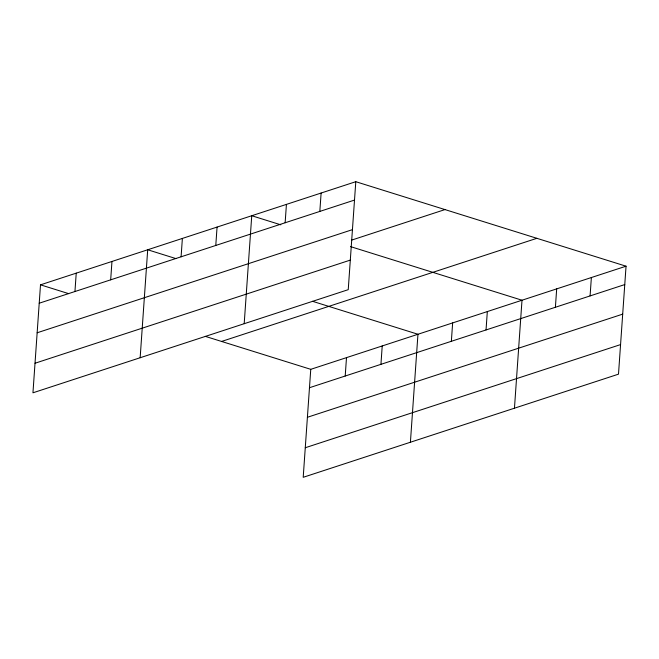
<?xml version="1.0" encoding="UTF-8"?>
<svg xmlns="http://www.w3.org/2000/svg" width="659" height="659" viewBox="0 0 659 659"><rect width="100%" height="100%" fill="white"/><g stroke="black" fill="none" stroke-linecap="round" stroke-linejoin="round"><path stroke-width="0.99" d="M355.794 181.695L40.504 284.836L32.95 392.805L348.24 289.672L355.794 181.695L626.05 266.195L618.496 374.164L303.206 477.305L310.76 369.328L626.05 266.195M74.945 291.525L76.23 273.147M110.679 279.836L111.964 261.458M140.153 357.738L147.698 249.769L175.813 258.559M181.093 256.804L182.378 238.426M215.781 245.461L217.066 227.075M244.192 323.709L251.746 215.732L280.825 224.826M285.141 222.767L286.426 204.389M319.829 211.424L321.114 193.038M345.209 376.025L346.494 357.639M380.935 364.336L382.22 345.95M410.409 442.238L417.954 334.261L312.498 301.295M451.357 341.296L452.642 322.918M486.037 329.953L487.322 311.575M514.457 408.201L522.002 300.224L350.506 246.606M555.397 307.259L556.682 288.881M590.085 295.916L591.37 277.538M39.219 303.214L354.509 200.072M37.151 332.779L352.441 229.645M351.527 240.148L444.982 209.578M35.018 363.241L350.308 260.099M221.572 341.444L536.863 238.311M309.475 387.714L624.765 284.573M307.407 417.279L622.697 314.137M305.274 447.741L620.564 344.599M40.504 284.836L68.61 293.626M205.303 336.362L310.76 369.328"/></g></svg>
